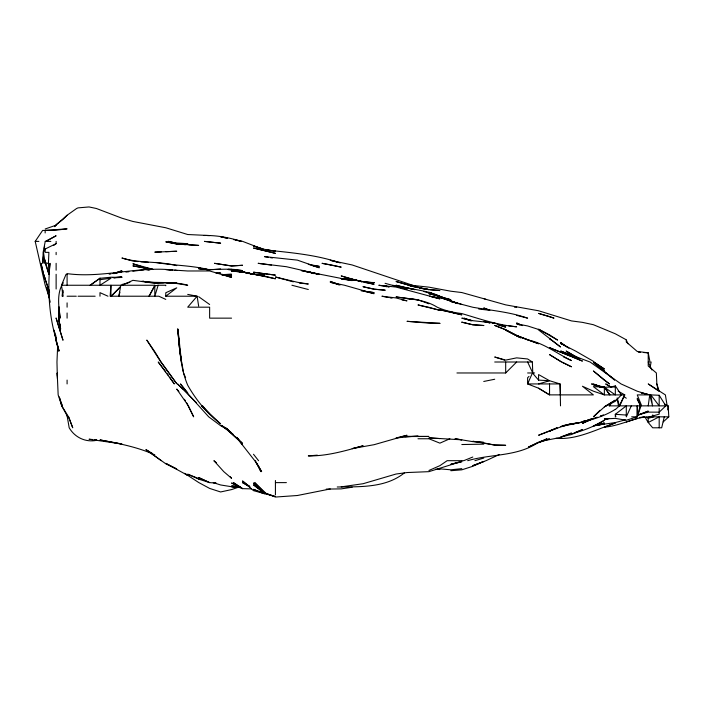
<?xml version="1.0" encoding="UTF-8"?>
<svg xmlns="http://www.w3.org/2000/svg" width="704" height="704" viewBox="0 0 704 704"><rect width="100%" height="100%" fill="white"/><g stroke="black" fill="none" stroke-linecap="round" stroke-linejoin="round"><path stroke-width="1.06" d="M67.091 274.287L66.062 274.287L61.45 285.252L63.193 296.217L62.304 296.217L62.462 290.734M58.793 311.573L58.722 307.182L58.573 318.146L60.65 329.111L58.59 318.146L59.022 307.182L60.122 318.146C58.802 306.548 56.426 293.022 63.29 282.788M45.276 263.322L48.946 274.287L48.435 263.322L48.902 252.358L45.162 252.358L45.162 249.014L56.126 243.628L56.126 241.393M43.278 256.749L42.856 263.322L43.129 252.358L45.162 241.806M57.666 345.558L56.962 362.006L57.385 378.453M58.59 318.146L59.338 307.182L58.573 318.146L60.298 329.111L58.89 318.146M62.304 296.217L62.814 290.242M667.744 409.851L668.158 405.865L664.567 404.017M648.226 405.865L649.704 394.9L652.564 405.865L650.83 394.9L637.261 394.9L641.67 405.865L665.826 405.865L659.19 395.27L650.83 394.9L659.19 405.865L659.19 395.27M44.273 248.354L44.625 246.356M120.833 285.252L118.809 296.217L119.944 292.23M650.206 366.995L651.121 362.006L648.226 362.006L651.886 369.978M664.286 416.83L661.672 427.794L652.661 427.794L648.226 422.497L644.829 416.83L639.426 417.534M640.156 405.865L637.261 416.83L626.296 420.244L615.331 418.387L604.366 418.906L606.355 418.528M165.774 285.762L165.774 285.252L158.145 285.252L154.81 296.217L154.81 285.252L61.45 285.252M637.261 398.834L640.992 405.865L637.261 416.83L637.261 405.918L637.261 416.83L631.629 416.83M531.995 373.974L527.613 383.935L538.578 388.212L549.542 394.874L593.402 394.9L582.437 386.241L593.402 391.186L604.366 394.9L624.782 394.9L619.705 405.865L640.992 405.865M631.321 405.865L626.296 416.83L626.296 405.865L615.331 414.304L615.331 416.83L615.824 416.83L615.331 414.304L626.296 415.052M624.536 394.9L619.414 405.865L615.331 409.578M45.162 249.014L43.49 252.358L45.162 263.226M154.81 285.252L149.072 296.217L154.81 285.894L158.145 285.252M617.179 397.892L619.414 405.865L609.25 405.865L610.262 404.043M49.562 298.214L45.162 285.058L35.2 241.393L42.618 230.428L44.114 230.428M609.25 405.865L611.952 402.644M54.833 226.107L67.091 215.248L76.604 208.498L78.056 207.874L89.021 206.95L96.404 208.498L121.915 218.196L132.88 221.452L165.774 227.762L187.704 234.52L209.634 235.55L207.442 235.576M111.487 296.217L120.428 286.818L110.95 296.217L110.95 285.252L110.141 296.217L158.814 296.217L165.774 299.394M67.091 215.248L62.938 219.463L56.126 224.664M54.639 226.679L56.126 225.183L45.162 228.985M456.94 372.97L505.683 372.97L516.648 362.006M528.994 376.402L527.613 377.775L527.613 383.935L560.067 383.935L560.507 405.865M599.984 410.3L593.402 416.83L604.366 406.965L615.331 400.136L604.366 406.78L615.331 401.289L621.377 394.9L615.331 385.898L611.345 386.883M665.826 405.865L659.19 412.157L648.226 412.122L638.255 414.85L648.226 411.11L637.261 415.615M663.194 421.907L668.8 416.83L668.158 405.865L667.374 405.865M165.774 296.217L176.739 287.839L165.774 292.75L165.774 296.217L197.12 296.217L198.669 306.214M53.601 245.529L56.126 243.628M99.986 278.256L90.138 285.252L99.986 278.309L110.95 277.218L121.915 277.446L114.242 277.746M404.51 472.789C385.827 488.022 359.911 486.728 337.225 486.992M46.895 240.882L56.126 235.77L45.399 241.393M615.331 409.341C598.831 419.778 579.225 422.585 560.507 426.615L571.472 423.694L560.507 426.994L538.578 435.239L557.154 427.794L549.542 431.174L552.376 429.722M499.286 454.546L485.998 460.689L472.789 465.67L483.754 461.472L472.789 466.294L461.824 469.823L450.859 470.721M590.656 419.329L582.437 423.377L593.402 418.458L582.437 422.145L571.472 424.204L577.456 422.805M528.528 447.022L538.578 442.156C517.748 456.773 491.181 453.746 467.685 460.689M449.882 438.759L439.894 443.15L428.93 438.759L417.965 438.759M428.93 470.474L439.894 465.661L447.146 460.689L463.725 460.689L472.789 457.037M528.607 447.031L547.043 438.759L538.578 442.622L549.542 438.918L545.556 439.921M593.402 418.449L582.437 423.06L593.402 418.458L582.437 422.145L571.472 423.79M575.458 432.318L582.437 429.59L571.472 434.526L560.507 437.017L571.472 433.048L560.507 437.483L540.575 441.346M114.198 273.583L121.915 270.758L112.948 273.645M585.429 420.587L582.437 421.643L585.429 420.728M238.542 487.177L231.563 489.597L220.598 491.964L209.634 488.418L198.669 482.504L184.606 473.308M594.352 418.132L597.221 417.155M555.966 438.275C576.4 440.158 596.323 429.422 615.331 422.972L604.366 427.17C618.411 426.026 631.083 419.285 644.838 416.83M626.296 422.039L637.261 418.449M587.418 420.13L590.41 419.223M608.309 418.616L604.366 419.795L609.347 418.449M474.91 460.689L483.754 458.066M572.466 433.585C583.642 430.593 594.493 426.36 604.366 420.288L593.402 426.193L604.366 422.99L593.402 425.735L604.366 424.072L595.39 425.304M603.407 415.14L600.521 415.985L603.398 415.14M538.578 383.935L549.542 380.723L560.067 383.935L560.507 394.9M649.607 416.83L659.19 414.154L659.19 408.267M625.302 419.839L615.331 422.602L595.39 425.339M121.915 284.513L129.888 282.339M113.942 273.574L121.915 271.665L112.948 273.522L121.915 271.665M461.824 461.824L450.859 464.253L461.824 461.366L428.93 471.654L407 472.551L396.035 474.03L363.141 483.701L341.211 486.878M562.505 425.718L569.474 424.222M483.754 381.462L494.718 379.245M110.95 273.926L109.182 274.173M330.246 488.963L297.352 495.51L275.422 497.05L264.458 492.747L254.707 482.618L266.182 493.583L275.422 496.549M598.382 424.468L600.38 424.107M352.176 487.23L341.211 488.875L326.26 489.104M417.965 435.89L396.035 437.967L407 435.266L374.106 444.69L352.176 448.615L363.141 445.773C345.215 450.798 327.149 456.201 308.317 455.919L317.293 455.154M99.986 279.69L110.95 278.23L99.986 285.252L99.986 278.159M132.88 271.225L143.845 269.834M125.902 272.096L128.894 271.726M461.824 468.653L450.859 469.806L437.897 468.679M113.942 277.737L121.915 276.98L112.948 277.702M220.598 268.928L209.634 269.887L198.669 268.726C213.233 270.943 227.955 267.45 242.528 270.618L228.272 269.632M216.216 273.319L220.598 272.985L216.216 273.046M141.654 281.477L143.845 281.318L141.654 281.362M96.694 440.308C85.659 442.622 74.853 437.483 69.186 427.794L67.091 415.677L67.742 416.83L61.662 405.865L59.963 398.886M639.452 417.674L648.226 417.155M163.583 282.762L154.81 283.263L132.88 280.324L121.915 285.49M161.392 251.882L154.81 252.155L176.739 251.249L165.774 251.698M204.151 235.488C216.753 235.224 229.451 237.626 241.454 241.393L235.523 240.073M407 436.498L404.809 436.568L428.93 436.454L404.809 436.322M221.698 274.604L231.563 274.287L221.698 274.71L224.99 274.894M483.754 444.162L461.824 444.532M615.331 386.954L604.366 387.235L591.545 383.935L600.38 386.901L593.402 384.85M166.874 282.964L176.739 282.762L148.236 282.242M44.581 230.428L56.126 230.182L67.091 228.835L45.162 230.428L45.162 232.954M35.2 241.393L38.87 241.393M45.162 241.393L50.838 241.393M240.539 272.043L231.563 269.403L242.528 271.322L228.272 269.359L231.563 269.386L252.815 274.287L242.528 271.735L231.563 271.242L242.528 271.894L275.422 278.775L264.458 276.065L250.501 273.768L252.498 274.138M67.091 296.217L76.278 296.217M78.056 296.217L95.137 296.217M197.903 307.182L187.704 307.182L197.12 296.217L187.704 294.386M198.669 307.182L209.634 307.182L209.634 318.146L231.563 318.146M514.457 307.182L516.648 307.182M494.718 362.006L532.365 362.006L532.77 372.97L527.613 362.006M527.613 372.97L534.626 372.97M668.8 416.83L648.226 416.83L648.226 422.497L659.19 416.83L659.19 427.794M275.422 482.618L286.387 482.618M264.458 493.583L265.338 493.583L263.63 493.583L253.493 489.342L264.458 493.61L253.493 483.041L264.422 493.583L253.493 484.827L257.708 487.907M148.236 262.24L140.853 261.879M365.332 282.427L374.106 282.568L365.332 282.19M253.493 274.428L264.458 274.666C253.273 275.37 242.722 270.846 231.563 271.075L242.528 272.008M439.894 438.574L428.93 437.897L461.824 439.824L455.022 438.759L472.789 441.646L483.754 442.411L477.77 441.804M251.302 488.884L242.528 488.638L231.563 483.023L235.55 484.493M604.366 387.13L593.402 386.663L604.366 394.9L604.366 387.13L609.866 394.9L604.366 387.235L615.331 394.9L615.331 385.898M176.739 243.971L185.513 244.614L176.739 243.989L165.774 241.833L176.739 243.971L198.669 245.406L188.804 244.834M239.237 486.394L231.563 486.006L240.539 486.878M364.135 282.286L374.106 284.266L352.176 279.294L341.211 278.714L352.176 280.588L301.338 270.565M538.578 380.125L549.542 380.723L538.578 374.563L538.578 380.125L533.122 373.771M344.502 279.514L352.176 279.963L341.211 278.749L346.192 279.136M227.181 275.018L231.563 275.273L221.593 274.437L231.563 276.417L221.69 274.287L231.563 277.42L209.634 270.961L187.704 270.978L165.774 269.553L170.764 269.975M638.361 352.185L640.552 352.326M643.843 352.537L648.226 352.818L649.818 360.985M365.332 282.242L374.106 282.832L363.141 281.626L352.176 279.338L356.162 280.438M216.216 483.094L209.634 482.636L198.669 477.55L209.634 482.618L198.669 479.116L187.704 474.188L200.666 479.336L198.669 479.116L200.666 479.433M435.512 469.216L439.894 469.533M92.312 439.49L89.021 439.234L121.915 443.978L99.986 439.93C118.598 443.414 137.465 447.005 154.81 454.854M94.503 439.666L96.694 439.842M166.769 282.718L174.75 283.36M429.924 289.74L439.894 290.558L428.93 289.564L418.959 287.804L428.93 289.617L421.951 288.605M428.93 303.794L417.965 299.754L396.035 296.921C410.062 299.209 424.723 299.35 437.184 307.182C444.963 310.71 453.376 312.541 461.824 313.562C479.882 318.921 497.693 325.098 516.648 326.806L508.675 325.802M349.184 279.391L356.162 280.535M407 298.716L417.965 299.754M299.35 283.087L308.317 284.002L297.352 282.26L275.422 276.989L285.393 279.761M474.786 441.505L472.789 441.302L494.718 445.095L505.683 445.306L494.718 445.025L484.748 443.115M137.87 261.562L132.88 261.034L121.915 258.025C139.726 263.569 158.682 260.946 176.739 265.628M154.81 282.63L143.845 281.477C158.33 284.513 173.29 280.949 187.704 285.252L176.739 283.518M215.371 482.847L213.277 482.618L220.598 484.968L231.563 486.719L240.337 487.106L231.563 486.666L241.534 487.81M432.916 297.123L439.894 297.933L429.651 296.217L439.894 298.874L396.035 287.065L378.822 285.252L384.032 286.22M172.753 270.01C137.482 266.059 102.45 278.458 67.091 273.636L67.091 285.252M264.458 273.733L268.233 274.182M499.699 324.711L501.697 324.949M312.303 265.505L319.282 266.367L308.317 264.282L319.282 267.749L297.352 260.119L264.458 256.617L268.444 257.303M271.436 265.1L258.139 263.322L286.387 266.702L319.282 274.287L301.338 270.538M478.773 309.038L487.74 310.05M155.786 262.425C173.677 265.672 191.963 265.276 209.634 269.887L202.655 268.805M149.829 269.958L143.845 269.174L148.834 269.984M269.174 274.287L275.422 275.132L253.493 272.21L262.469 273.46M361.152 290.814L374.106 292.609L363.141 291.042L374.106 293.674L344.52 285.252L330.246 282.269L339.222 284.715M303.336 271.075L318.454 274.287L308.317 271.726L314.019 273.654M246.514 273.231L248.512 273.539M407 288.112L414.973 289.634L396.035 285.252C410.485 289.678 425.999 289.802 439.894 296.217L423.949 291.518M243.522 272.21L264.458 276.153M143.845 267.714L132.88 265.857L149.829 269.192M270.442 257.646L272.43 257.99M209.634 269.905L198.669 268.022L208.639 270.072M246.514 273.073L248.512 273.416M402.019 299.966L407 300.846L396.035 297.95L381.911 296.217L388.062 297.466M390.051 297.827L392.049 298.179M385.07 286.414L387.068 286.792M246.444 273.143L248.398 273.522M250.351 273.909L252.314 274.287M233.561 239.58L242.528 241.34L263.463 249.41M477.77 441.698L479.767 442.112M481.756 442.517L483.754 442.922M143.845 267.458L152.821 269.315L132.88 263.762L142.85 267.124M428.93 289.617L408.188 285.252L417.965 287.628L396.035 281.494L414.102 286.783M242.528 271.894L253.493 274.287M308.317 289.511L291.914 285.252M454.846 312.91L450.859 311.969L454.846 313.034M389.057 286.818L385.07 285.859L389.057 286.986M648.226 394.557L641.247 392.85L648.226 394.566L637.261 391.222L621.051 383.935L590.075 362.006L560.701 351.041L577.456 357.896M385.07 283.307L407 289.344L392.876 285.252M242.528 271.735L252.745 274.287M352.176 279.338L362.146 281.846L341.211 275.933L351.182 279.013M516.648 315.357L527.595 318.146C509.793 311.96 491.146 310.446 472.789 307.252L450.859 301.488L458.832 303.67M471.794 320.734L461.824 318.146L472.789 320.681L494.718 323.11L505.683 327.122L499.699 325.442M286.387 280.034L293.366 281.846M274.428 496.285L253.493 490.644L242.528 480.955L249.278 486.244M337.225 262.17L330.246 260.295L352.176 264.968L417.965 287.065L411.118 285.252L428.93 287.153L450.859 291.218L461.824 292.547L505.683 304.867L538.578 310.763L571.472 320.918L582.437 322.362L593.402 324.72L615.331 333.802L626.296 339.821M47.784 263.322L45.162 262.583L45.162 263.322L45.118 259.961M340.217 262.953C316.131 254.628 290.602 252.692 265.452 249.885L275.422 251.214L264.458 249.339L253.493 246.03L263.463 249.436M461.824 304.48L439.894 297.458L457.838 303.618L439.428 296.217L428.93 293.726L439.129 296.217L428.93 292.283L439.894 296.877L450.859 299.71L439.894 296.56L450.859 300.766L439.894 296.384L453.851 302.456M504.689 360.149L494.718 357.016L505.683 360.096L516.648 357.861L527.613 358.97L532.365 362.006M471.794 320.672L463.83 318.146L470.8 320.839M144.839 268.03L148.834 269.333M340.217 284.9L330.246 281.398L339.038 284.865M519.64 324.922L516.648 323.84L527.613 325.952L537.522 329.111L560.507 346.975L549.542 338.536M571.472 356.506L549.542 347.688L582.437 361.09L572.466 356.928M603.372 387.702L593.402 384.05L600.38 386.954M522.632 325.609L516.648 322.986L520.3 325.019M107.985 296.217L99.986 292.653L99.986 296.217M483.754 298.461L485.751 299.367M563.499 356.866L571.472 360.589C557.049 353.734 544.324 343.244 528.299 340.076L538.578 343.754L516.648 335.518L505.683 330.114L515.733 335.377L504.029 329.111L494.718 325.442L505.683 329.692L521.382 337.77M516.648 335.931L520.555 337.77M579.691 358.644L571.472 354.728L576.039 357.438M516.648 335.852L520.59 337.726M562.39 362.446L571.472 366.802L560.507 361.302L549.542 354.605L561.484 362.006M249.841 486.358L242.528 482.618L249.841 487.045M577.87 357.966L566.139 351.041L579.691 358.926M618.165 391.16L624.782 394.9M664.514 404.351L667.172 405.865L665.386 394.9L648.226 383.935L659.19 391.398L656.85 383.935L656.357 372.97L648.226 366.01L648.226 352.818L637.261 351.472L626.296 342.003L626.296 340.076L628.03 343.737M228.026 429.854L220.598 425.682L208.701 416.83L188.918 394.9L180.47 383.935L187.704 392.841M610.949 386.998L605.695 383.935L610.949 387.068M184.994 473.528L187.704 475.394L165.774 463.373L176.739 468.996L165.774 463.795L146.062 449.724L152.187 453.314M228.14 429.854L224.717 427.794L233.033 434.218M562.338 344.511L560.507 343.411L575.538 351.041L593.402 361.319L604.366 370.594L596.253 363.986M538.578 388.212L549.542 394.9L549.542 383.935M221.399 425.339L224.594 427.302M594.59 362.586L604.366 368.966L594.695 362.586M623.788 396.563L626.296 398.218M226.274 428.384L228.034 429.563M146.062 449.724L161.286 460.689M568.938 348.269L560.507 342.434L566.412 346.79M605.22 380.908L609.488 383.935L593.402 370.955L604.366 380.301M198.669 296.692L209.634 304.498M259.398 489.139L264.458 492.844M221.399 425.436L224.585 427.794L222.992 426.395M216.41 462.748L213.893 460.689L223.784 471.654L231.563 478.324L230.146 476.652M614.513 380.063L593.402 362.402L614.557 379.817M236.72 437.466L238.19 438.759M241.085 442.059L242.528 443.714L224.866 427.794L231.563 432.942L225.597 427.794L242.528 443.678L237.785 438.759L242.528 444.576L236.641 437.237M646.633 416.83L648.226 418.273L653.699 416.83L652.766 414.841M183.014 389.057L177.549 383.935L196.416 402.723M237.547 438.759L254.751 460.689L261.642 471.654L256.951 463.434M202.611 405.865L209.634 414.066L201.494 405.865L220.598 423.861C207.064 413.415 196.099 400.057 187.704 385.211C180.171 367.585 179.643 347.97 177.927 329.111L181.518 362.006L179.775 351.041L177.716 329.111L179.775 351.041L181.192 359.014M178.842 391.565L176.739 389.066L188.382 405.865L193.653 416.83L186.604 402.767M253.493 454.256L258.562 460.689M165.774 371.853L158.215 362.006L174.319 383.935L169.655 377.186M169.629 373.798L176.739 383.75L160.864 362.006L146.793 340.076L154.378 351.041M169.039 372.97L161.102 362.006L154.81 351.683M167.332 373.815L168.494 375.505M184.404 399.274L185.504 401.025M637.261 399.379L640.64 405.865L637.261 398.27M255.385 460.689L260.885 471.654L258.245 465.678M183.55 372.97L185.627 377.714M68.649 416.83L72.732 427.794L68.499 416.83L61.794 405.865L58.159 394.9L57.2 372.97L57.385 376.262M49.535 292.23L43.534 274.287L41.008 263.322L43.551 274.287L49.597 292.23M43.551 274.287L45.162 278.731M59.294 396.898L62.225 405.865L61.336 402.873M45.778 263.322L48.946 274.287L50.019 263.322C47.599 288.702 48.77 314.846 56.126 339.381L54.12 330.141L58.485 351.041L58.441 348.85M50.248 302.201L46.675 287.25M48.761 293.225L49.438 296.217M48.435 263.322L48.866 265.32M656.85 383.935L658.126 389.919M617.135 398.886L618.526 405.865M181.729 362.006L183.383 371.976M55.695 335.095L56.126 340.076L59.136 351.041L55.739 340.076L55.519 335.694M62.911 290.734L63.026 292.934M505.683 362.006L505.683 372.97M275.422 480.498L275.422 494.868M67.091 302.878L67.091 307.182M67.091 312.99L67.091 318.146M67.091 380.081L67.091 383.935M56.126 252.358L56.126 254.663M56.126 263.322L56.126 270.186M56.126 274.287L56.126 289.01M242.528 265.285L231.563 266.006L214.456 263.322L231.563 265.91L242.528 265.285M439.894 323.338L428.93 323.154L407 321.323L439.894 323.338M187.704 243.61L176.739 243.276L168.3 241.393L176.739 243.276L187.704 243.61M483.754 325.521L472.789 324.764L461.824 322.177L472.789 324.764L483.754 325.521M176.739 270.477L174.75 270.31L176.739 270.477M494.718 323.506L492.721 323.33L494.718 323.506M220.598 243.179L204.442 241.393L220.598 243.179M385.07 290.18L374.106 289.186L363.141 286.739L374.106 289.186L385.07 290.18M231.563 275.73L221.593 274.481L231.563 275.73M505.683 325.978L497.71 324.667L505.683 325.978M330.246 264.757L322.001 263.322L341.211 267.142L330.246 264.757M428.93 307.34L417.965 304.938L439.894 310.323L428.93 307.34M450.859 312.11L439.894 309.822L461.824 314.864L450.859 312.11M271.586 252.358L253.493 248.028L275.422 253.37L271.586 252.358M227.577 238.295L220.598 236.738L227.577 238.278M489.738 322.828L483.754 321.385L489.738 322.907M549.542 316.562L538.578 313.403L554.004 318.146L549.542 316.562M489.738 310.209L483.754 307.982L489.738 310.218M527.613 339.838L516.648 335.518L527.613 339.838M549.542 334.893L538.578 329.155L557.586 340.076L549.542 334.893M242.528 488.611L233.376 482.618L242.528 488.638M551.531 340.076L549.542 338.518L551.558 340.076M62.946 340.076L56.126 318.146L62.946 340.076"/></g></svg>
